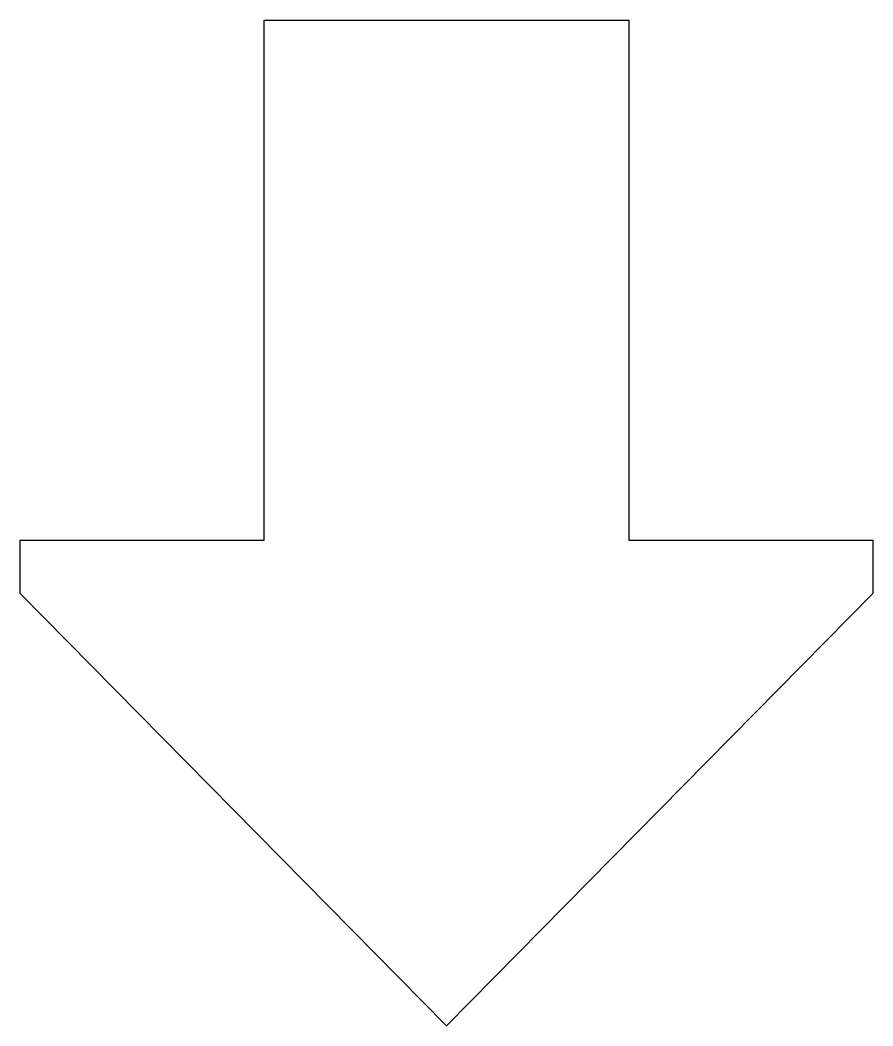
# Model space of a CAD drawing. Extents: x -178 to 178, y 34 to 455.
import ezdxf

# ---------------------------------------------------------------- set-up
doc = ezdxf.new("R2010")
doc.units = 0
doc.layers.get('0').update_dxf_attribs({"linetype": 'CONTINUOUS'})

msp = doc.modelspace()

# ---------------------------------------------------------------- linework, layer by layer
for p, q in [((-76.188725, 237.383987), (-76.188725, 454.995165)), ((-76.188725, 454.995165), (76.188729, 454.995165)), ((76.188729, 454.995165), (76.188729, 237.383987)), ((-178.262579, 215.089742), (-178.262579, 237.383987)), ((-178.262579, 237.383987), (-76.188725, 237.383987)), ((76.188729, 237.383987), (178.262583, 237.383987)), ((178.262583, 237.383987), (178.262583, 215.089743)), ((0.000002, 34.228099), (-178.262579, 215.089742)), ((178.262583, 215.089743), (0.000002, 34.228099))]:
    msp.add_line(p, q)

doc.saveas('drawing.dxf')
